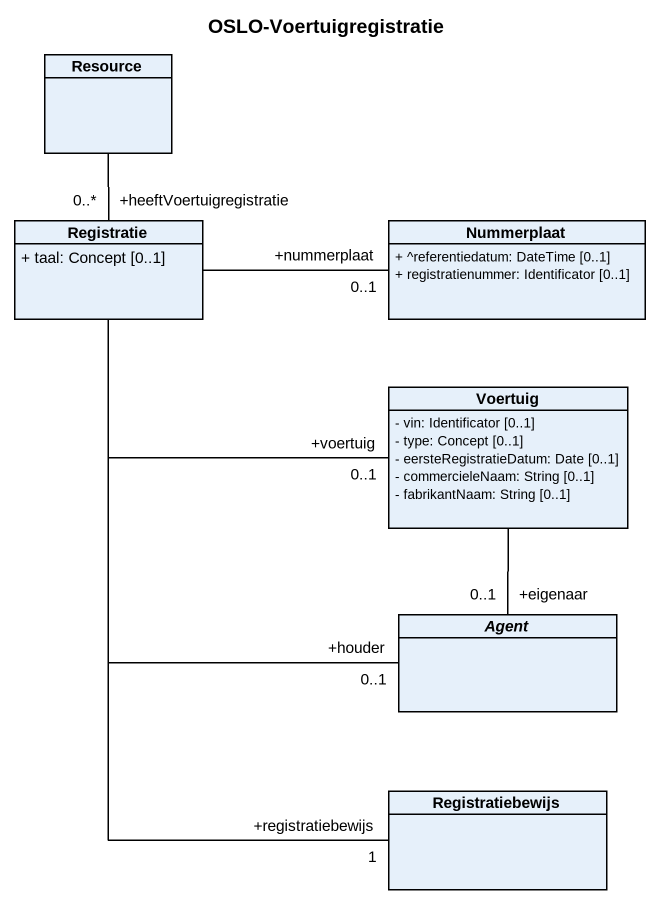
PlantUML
@startuml
title OSLO-Voertuigregistratie
hide circle
hide empty members
skinparam classAttributeIconSize 0
class Resource
class Registratie {
  + taal: Concept [0..1]
}
class Nummerplaat {
  + ^referentiedatum: DateTime [0..1]
  + registratienummer: Identificator [0..1]
}
class Voertuig {
  - vin: Identificator [0..1]
  - type: Concept [0..1]
  - eersteRegistratieDatum: Date [0..1]
  - commercieleNaam: String [0..1]
  - fabrikantNaam: String [0..1]
}
abstract class "Agent" as Agent_
class Registratiebewijs
Resource -- "+heeftVoertuigregistratie\n0..*" Registratie
Registratie -right- "+nummerplaat\n0..1" Nummerplaat
Registratie -right- "+voertuig\n0..1" Voertuig
Registratie -- "+houder\n0..1" Agent_
Registratie -- "+registratiebewijs\n1" Registratiebewijs
Voertuig -- "+eigenaar\n0..1" Agent_
@enduml
